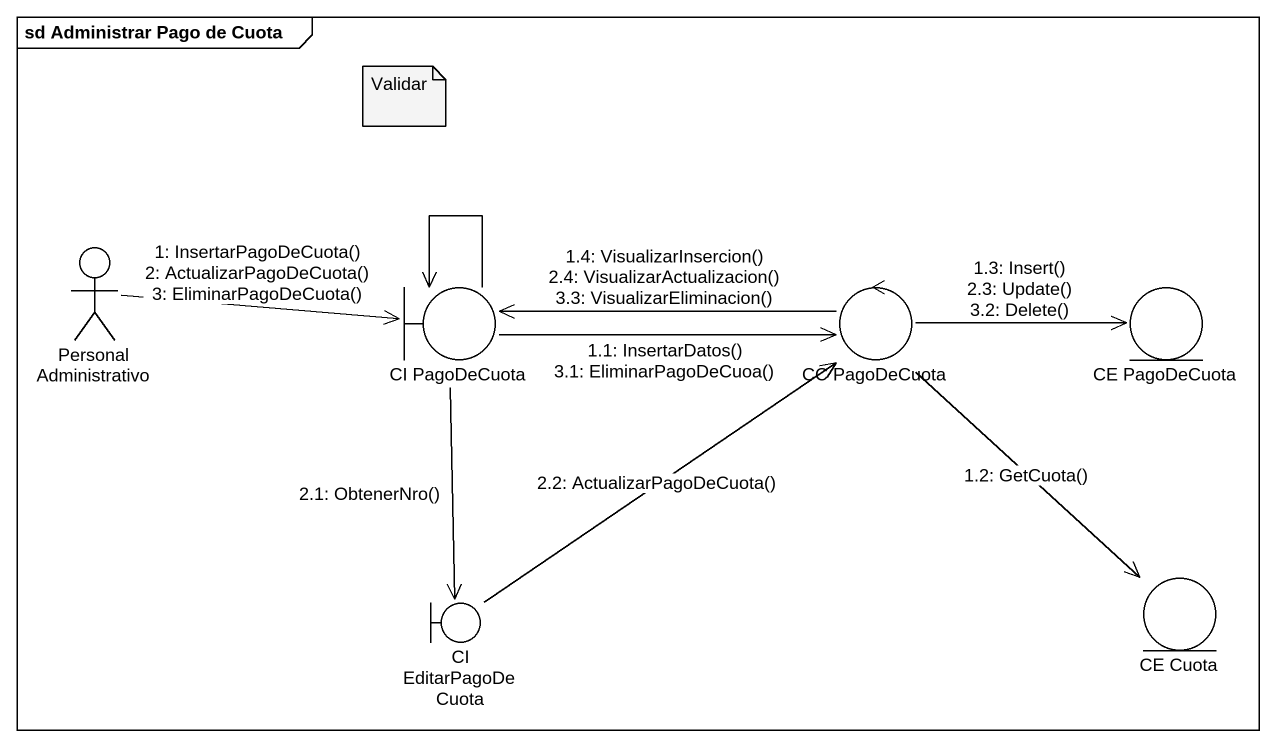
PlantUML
@startuml
mainframe sd Administrar Pago de Cuota
actor "Personal Administrativo" as Personal_Administrativo
boundary "CI PagoDeCuota" as CI_PagoDeCuota
control "CC PagoDeCuota" as CC_PagoDeCuota
entity "CE PagoDeCuota" as CE_PagoDeCuota
entity "CE Cuota" as CE_Cuota
boundary "CI EditarPagoDeCuota" as CI_EditarPagoDeCuota
CI_PagoDeCuota --> CI_PagoDeCuota
Personal_Administrativo -right-> CI_PagoDeCuota : 1: InsertarPagoDeCuota()\n2: ActualizarPagoDeCuota()\n3: EliminarPagoDeCuota()
CI_PagoDeCuota -right-> CC_PagoDeCuota : 1.1: InsertarDatos()\n3.1: EliminarPagoDeCuoa()
CC_PagoDeCuota --> CE_Cuota : 1.2: GetCuota()
CC_PagoDeCuota -right-> CE_PagoDeCuota : 1.3: Insert()\n2.3: Update()\n3.2: Delete()
CC_PagoDeCuota -left-> CI_PagoDeCuota : 1.4: VisualizarInsercion()\n2.4: VisualizarActualizacion()\n3.3: VisualizarEliminacion()
CI_PagoDeCuota --> CI_EditarPagoDeCuota : 2.1: ObtenerNro()
CI_EditarPagoDeCuota -up-> CC_PagoDeCuota : 2.2: ActualizarPagoDeCuota()
note as N1
  Validar
end note
@enduml
